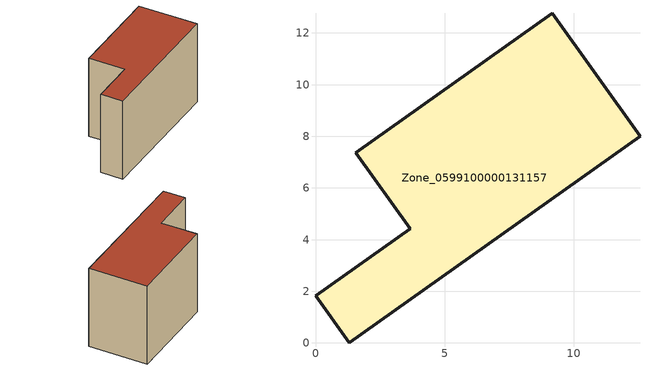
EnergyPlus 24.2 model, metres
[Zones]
Zone_0599100000131157
 floor ground (C_G): 0,1.82 3.66,4.43 1.56,7.37 9.16,12.77 12.56,8 1.3,0 z0
 wall outside (C_F): 3.66,4.43 0,1.82 1.3,0 12.56,8 9.16,12.77 1.56,7.37 3.66,4.43 z0:8.34
 roof outside (C_R): 9.16,12.77 1.56,7.37 3.66,4.43 0,1.82 1.3,0 12.56,8 z8.34
[BUILDING]
Pand.0599100000131157: North Axis=0; Terrain=City; Loads Convergence Tolerance Value=0.04; Temperature Convergence Tolerance Value=0.4; Solar Distribution=FullExterior; Maximum Number of Warmup Days=25; Minimum Number of Warmup Days=1
[Site:Location]
Rotterdam.The.Hague.AP_ZH_NLD Design_Conditions: Latitude=51.96; Longitude=4.45; Time Zone=1; Elevation=-4.5
[SITE:GROUNDTEMPERATURE:BUILDINGSURFACE]
18, 18, 18, 18, 18, 18, 18, 18, 18, 18, 18, 18
[MATERIAL] Thermal Absorptance=0.9; Solar Absorptance=0.7; Visible Absorptance=0.7
Name | Roughness | Thickness | Conductivity | Density | Specific Heat
G.TC.1975-1991 | MediumSmooth | 0.15 | 0.288461 | 540 | 1210
F.TC.1975-1991 | Rough | 0.3 | 0.230769 | 1920 | 840
R.TC.1975-1991 | MediumRough | 0.2 | 0.153846 | 1500 | 1000
[CONSTRUCTION]
C_G: G.TC.1975-1991
C_F: F.TC.1975-1991
C_R: R.TC.1975-1991
[ZONE]
Zone_0599100000131157: Type=1; Multiplier=1; Ceiling Height=Autocalculate; Volume=Autocalculate; Floor Area=autocalculate; Part of Total Floor Area=Yes
[ZONEINFILTRATION:DESIGNFLOWRATE]
Infil_Zone_0599100000131157: Zone or ZoneList or Space or SpaceList=Zone_0599100000131157; Schedule=AlwaysOn; Design Flow Rate Calculation Method=Flow/Area; Flow Rate per Floor Area=0.003; Constant Term Coefficient=1; Temperature Term Coefficient=0; Velocity Term Coefficient=0; Velocity Squared Term Coefficient=0
[HVACTEMPLATE:ZONE:IDEALLOADSAIRSYSTEM]
Zone_0599100000131157: Maximum Heating Supply Air Temperature=50; Minimum Cooling Supply Air Temperature=13; Maximum Heating Supply Air Humidity Ratio=0.0156; Minimum Cooling Supply Air Humidity Ratio=0.0077; Heating Limit=NoLimit; Cooling Limit=NoLimit; Dehumidification Control Type=ConstantSensibleHeatRatio; Cooling Sensible Heat Ratio=0.7; Dehumidification Setpoint=60; Humidification Control Type=None; Humidification Setpoint=30; Outdoor Air Method=None; Outdoor Air Flow Rate per Person=0.00944; Outdoor Air Flow Rate per Zone Floor Area=0; Outdoor Air Flow Rate per Zone=0; Demand Controlled Ventilation Type=None; Outdoor Air Economizer Type=NoEconomizer; Heat Recovery Type=None; Sensible Heat Recovery Effectiveness=0.7; Latent Heat Recovery Effectiveness=0.65
[ZONECONTROL:THERMOSTAT]
ThermostatControl_Zone_0599100000131157: Zone or ZoneList=Zone_0599100000131157; Control Type Schedule=DualSetpointControlType; Control 1=Thermostat_Zone_0599100000131157; Temperature Difference Between Cutout And Setpoint=0
[THERMOSTATSETPOINT:DUALSETPOINT]
Thermostat_Zone_0599100000131157: Heating Setpoint Temperature Schedule=HeatingSetpoint_Zone_0599100000131157; Cooling Setpoint Temperature Schedule=CoolingSetpoint_Zone_0599100000131157
[SCHEDULE:COMPACT]
HeatingSetpoint_Zone_0599100000131157: Through: 12/31, For: AllDays, Until: 24:00, 21
CoolingSetpoint_Zone_0599100000131157: Through: 12/31, For: AllDays, Until: 24:00, 24
DualSetpointControlType: Through: 12/31, For: AllDays, Until: 24:00, 4
AlwaysOn: Through: 12/31, For: AllDays, Until: 24:00, 1
